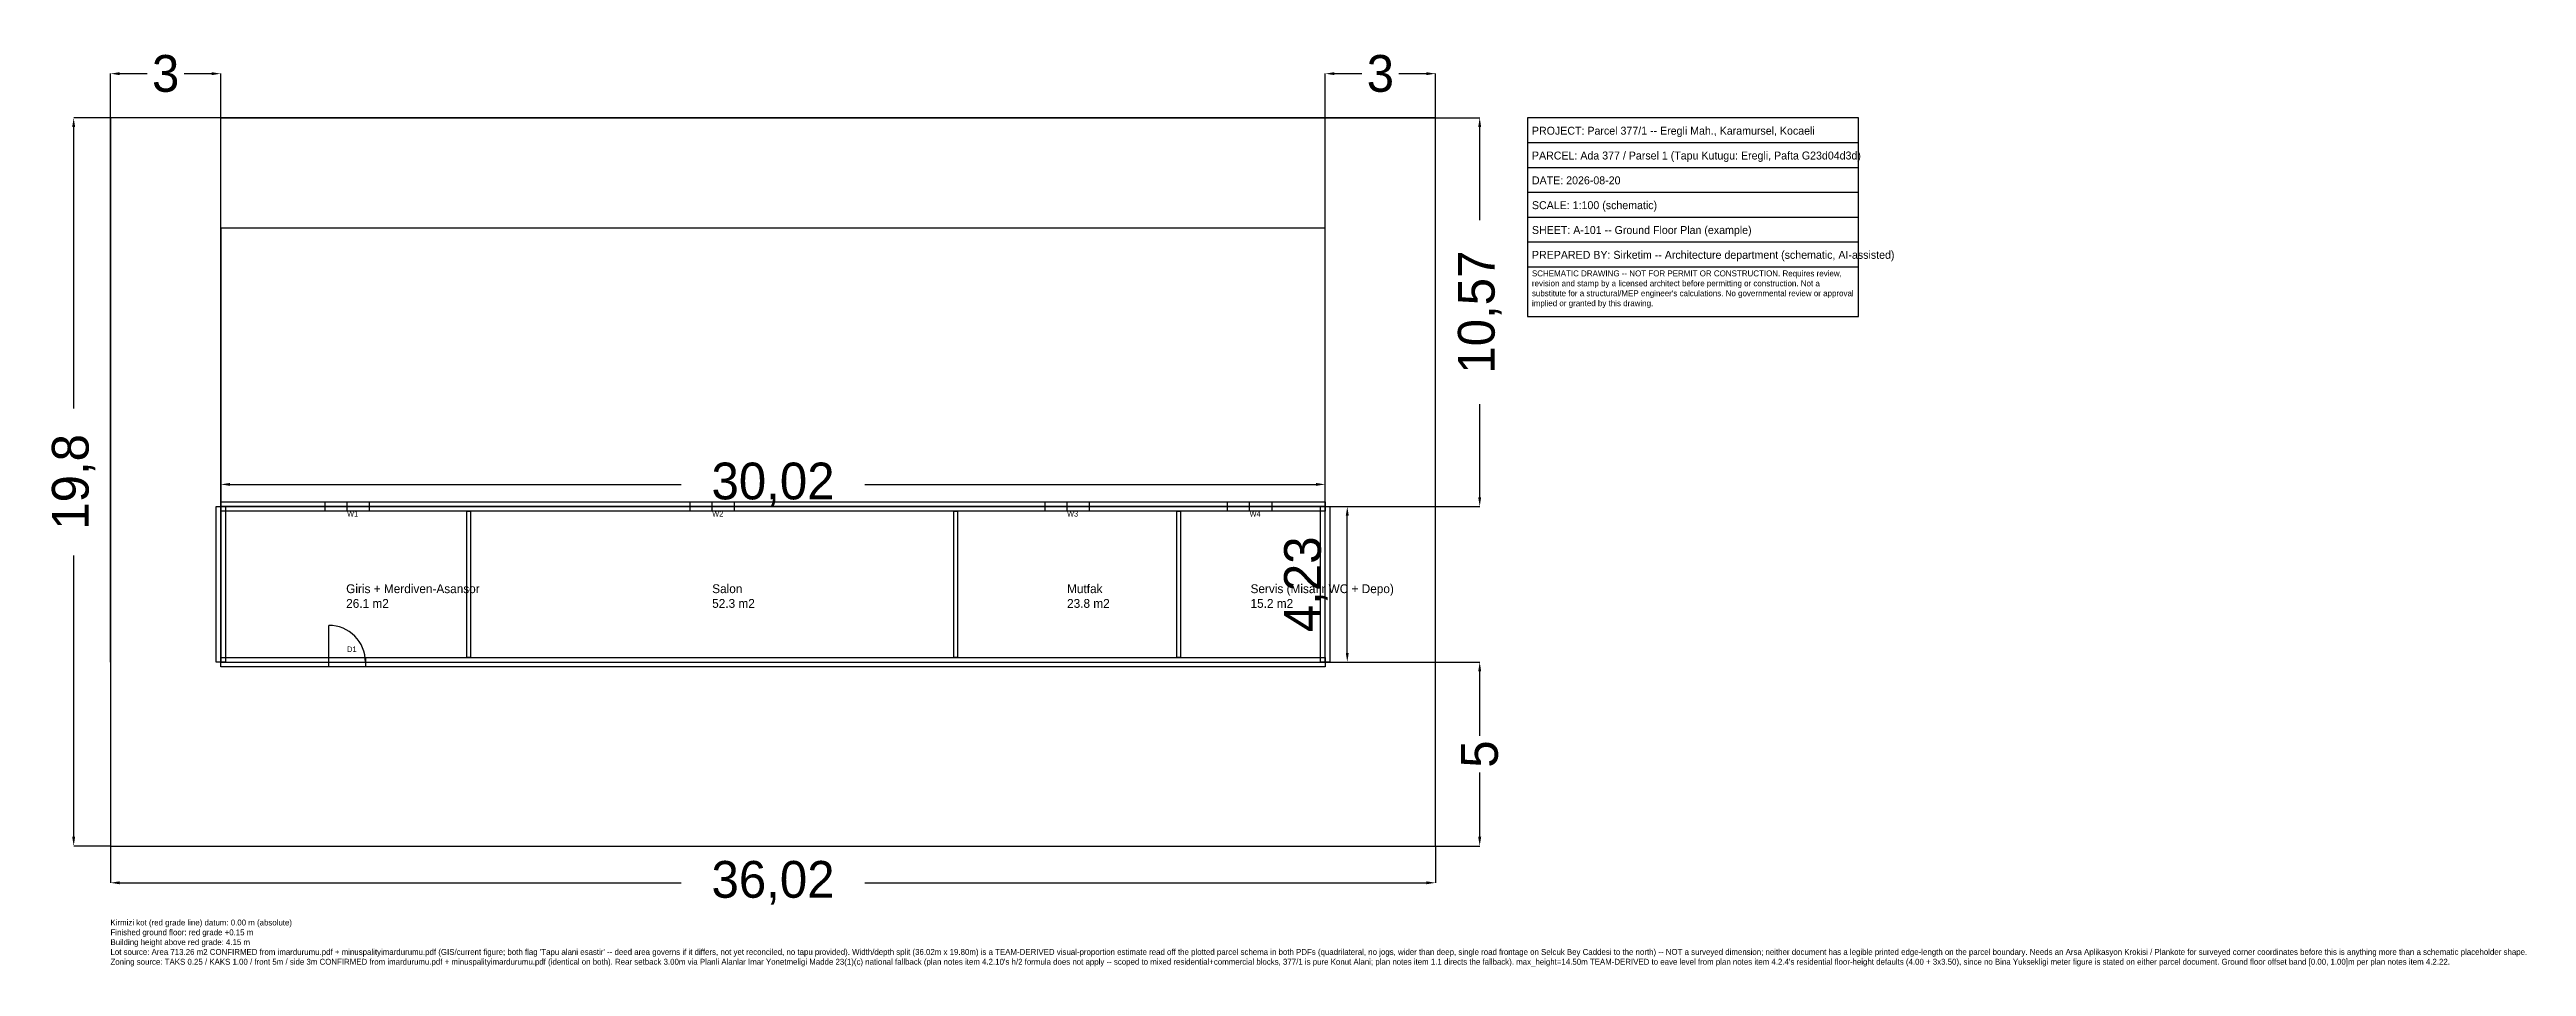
# Model space of a CAD drawing. Header units: metres. Extents: x -1.7 to 65.7, y -3.3 to 21.7.
import ezdxf

# ---------------------------------------------------------------- set-up
doc = ezdxf.new("R2010")
doc.units = ezdxf.units.M
for name, color, linetype in [('A-ANNO-DIMS', 6, 'Continuous'), ('A-ANNO-NOTE', 7, 'Continuous'), ('A-ANNO-NPLT', 8, 'Continuous'), ('A-ANNO-TTLB', 7, 'Continuous'), ('A-AREA-IDEN', 2, 'Continuous'), ('A-AREA-PLAN', 4, 'Continuous'), ('A-DOOR', 3, 'Continuous'), ('A-GLAZ', 5, 'Continuous'), ('A-WALL', 7, 'Continuous'), ('A-WALL-INTR', 7, 'Continuous'), ('C-PROP', 1, 'Continuous'), ('Z-DATA-NOPLOT', 8, 'Continuous')]:
    doc.layers.add(name, color=color, linetype=linetype)
doc.dimstyles.get("Standard").update_dxf_attribs({"dimtxt": 2.5, "dimasz": 2.5, "dimexe": 1.25, "dimexo": 0.625, "dimtad": 1, "dimtxsty": 'Standard', "dimcen": 2.5, "dimazin": 3, "dimtfac": 1, "dimtmove": 0, "dimatfit": 3, "dimarcsym": 0})

# ---------------------------------------------------------------- blocks, each defined once
blk = doc.blocks.new('_CLOSEDFILLED')
at = {"color": 0, "linetype": 'ByBlock'}
blk.add_solid([(-1, 0.16), (0, 0), (-1, -0.16)], dxfattribs=at)
blk = doc.blocks.new('*D0')
for p, q in [((0, 0), (0, -1)), ((36.023, 0), (36.023, -1)), ((0.25, -1), (15.512, -1)), ((20.512, -1), (35.773, -1))]:
    blk.add_line(p, q)
at = {"layer": 'Defpoints'}
for p in [(0, 0), (36.023, 0), (0, -1)]:
    blk.add_point(p, dxfattribs=at)
at = {"layer": 'A-ANNO-DIMS', "xscale": 0.25, "yscale": 0.25, "rotation": 180}
blk.add_blockref('_CLOSEDFILLED', (0, -1), dxfattribs=at)
at = {"layer": 'A-ANNO-DIMS', "xscale": 0.25, "yscale": 0.25}
blk.add_blockref('_CLOSEDFILLED', (36.023, -1), dxfattribs=at)
at = {"layer": 'A-ANNO-DIMS', "insert": (18.012, -1), "char_height": 1, "attachment_point": 5}
blk.add_mtext('36,02', dxfattribs=at)
blk = doc.blocks.new('*D2')
for p, q in [((0, 19.8), (-1, 19.8)), ((-1, 11.9), (-1, 19.55)), ((-1, 0.25), (-1, 7.9)), ((0, 0), (-1, 0))]:
    blk.add_line(p, q)
at = {"layer": 'Defpoints'}
for p in [(0, 19.8), (-1, 0), (0, 0)]:
    blk.add_point(p, dxfattribs=at)
at = {"layer": 'A-ANNO-DIMS', "xscale": 0.25, "yscale": 0.25}
for p, rotation in [((-1, 19.8), 90), ((-1, 0), 270)]:
    blk.add_blockref('_CLOSEDFILLED', p, dxfattribs=dict(at, rotation=rotation))
at = {"layer": 'A-ANNO-DIMS', "insert": (-1, 9.9), "char_height": 1, "attachment_point": 5, "rotation": 90}
blk.add_mtext('19,8', dxfattribs=at)
blk = doc.blocks.new('*D3')
for p, q in [((3, 9.232), (3, 9.832)), ((3.25, 9.832), (15.512, 9.832)), ((20.512, 9.832), (32.773, 9.832)), ((33.023, 9.232), (33.023, 9.832))]:
    blk.add_line(p, q)
at = {"layer": 'Defpoints'}
for p in [(3, 9.832), (3, 9.232), (33.023, 9.232)]:
    blk.add_point(p, dxfattribs=at)
at = {"layer": 'A-ANNO-DIMS', "xscale": 0.25, "yscale": 0.25, "rotation": 180}
blk.add_blockref('_CLOSEDFILLED', (3, 9.832), dxfattribs=at)
at = {"layer": 'A-ANNO-DIMS', "xscale": 0.25, "yscale": 0.25}
blk.add_blockref('_CLOSEDFILLED', (33.023, 9.832), dxfattribs=at)
at = {"layer": 'A-ANNO-DIMS', "insert": (18.012, 9.832), "char_height": 1, "attachment_point": 5}
blk.add_mtext('30,02', dxfattribs=at)
blk = doc.blocks.new('*D4')
for p, q in [((33.023, 9.232), (33.623, 9.232)), ((33.623, 5.25), (33.623, 8.982)), ((33.023, 5), (33.623, 5))]:
    blk.add_line(p, q)
at = {"layer": 'Defpoints'}
for p in [(33.023, 9.232), (33.023, 5), (33.623, 5)]:
    blk.add_point(p, dxfattribs=at)
at = {"layer": 'A-ANNO-DIMS', "xscale": 0.25, "yscale": 0.25}
for p, rotation in [((33.623, 9.232), 90), ((33.623, 5), 270)]:
    blk.add_blockref('_CLOSEDFILLED', p, dxfattribs=dict(at, rotation=rotation))
at = {"layer": 'A-ANNO-DIMS', "insert": (32.498, 7.116), "char_height": 1, "attachment_point": 5, "rotation": 90}
blk.add_mtext('4,23', dxfattribs=at)
blk = doc.blocks.new('*D5')
for p, q in [((3, 5), (37.223, 5)), ((37.223, 3), (37.223, 4.75)), ((37.223, 0.25), (37.223, 2)), ((3, 0), (37.223, 0))]:
    blk.add_line(p, q)
at = {"layer": 'Defpoints'}
for p in [(3, 5), (3, 0), (37.223, 0)]:
    blk.add_point(p, dxfattribs=at)
at = {"layer": 'A-ANNO-DIMS', "xscale": 0.25, "yscale": 0.25}
for p, rotation in [((37.223, 5), 90), ((37.223, 0), 270)]:
    blk.add_blockref('_CLOSEDFILLED', p, dxfattribs=dict(at, rotation=rotation))
at = {"layer": 'A-ANNO-DIMS', "insert": (37.223, 2.5), "char_height": 1, "attachment_point": 5, "rotation": 90}
blk.add_mtext('5', dxfattribs=at)
blk = doc.blocks.new('*D6')
for p, q in [((3, 19.8), (37.223, 19.8)), ((37.223, 17.016), (37.223, 19.55)), ((37.223, 9.482), (37.223, 12.016)), ((3, 9.232), (37.223, 9.232))]:
    blk.add_line(p, q)
at = {"layer": 'Defpoints'}
for p in [(3, 19.8), (3, 9.232), (37.223, 9.232)]:
    blk.add_point(p, dxfattribs=at)
at = {"layer": 'A-ANNO-DIMS', "xscale": 0.25, "yscale": 0.25}
for p, rotation in [((37.223, 19.8), 90), ((37.223, 9.232), 270)]:
    blk.add_blockref('_CLOSEDFILLED', p, dxfattribs=dict(at, rotation=rotation))
at = {"layer": 'A-ANNO-DIMS', "insert": (37.223, 14.516), "char_height": 1, "attachment_point": 5, "rotation": 90}
blk.add_mtext('10,57', dxfattribs=at)
blk = doc.blocks.new('*D7')
for p, q in [((0, 5), (0, 21)), ((0.25, 21), (1, 21)), ((2, 21), (2.75, 21)), ((3, 5), (3, 21))]:
    blk.add_line(p, q)
at = {"layer": 'Defpoints'}
for p in [(0, 21), (0, 5), (3, 5)]:
    blk.add_point(p, dxfattribs=at)
at = {"layer": 'A-ANNO-DIMS', "xscale": 0.25, "yscale": 0.25, "rotation": 180}
blk.add_blockref('_CLOSEDFILLED', (0, 21), dxfattribs=at)
at = {"layer": 'A-ANNO-DIMS', "xscale": 0.25, "yscale": 0.25}
blk.add_blockref('_CLOSEDFILLED', (3, 21), dxfattribs=at)
at = {"layer": 'A-ANNO-DIMS', "insert": (1.5, 21), "char_height": 1, "attachment_point": 5}
blk.add_mtext('3', dxfattribs=at)
blk = doc.blocks.new('*D8')
for p, q in [((33.023, 5), (33.023, 21)), ((33.273, 21), (34.023, 21)), ((35.023, 21), (35.773, 21)), ((36.023, 5), (36.023, 21))]:
    blk.add_line(p, q)
at = {"layer": 'Defpoints'}
for p in [(33.023, 21), (33.023, 5), (36.023, 5)]:
    blk.add_point(p, dxfattribs=at)
at = {"layer": 'A-ANNO-DIMS', "xscale": 0.25, "yscale": 0.25, "rotation": 180}
blk.add_blockref('_CLOSEDFILLED', (33.023, 21), dxfattribs=at)
at = {"layer": 'A-ANNO-DIMS', "xscale": 0.25, "yscale": 0.25}
blk.add_blockref('_CLOSEDFILLED', (36.023, 21), dxfattribs=at)
at = {"layer": 'A-ANNO-DIMS', "insert": (34.523, 21), "char_height": 1, "attachment_point": 5}
blk.add_mtext('3', dxfattribs=at)

msp = doc.modelspace()

# ---------------------------------------------------------------- linework, layer by layer
at = {"layer": 'A-ANNO-NPLT'}
msp.add_lwpolyline([(3, 5), (33.023, 5), (33.023, 16.8), (3, 16.8)], close=True, dxfattribs=at)
at = {"layer": 'A-ANNO-TTLB'}
for p, q in [((38.523, 19.125), (47.523, 19.125)), ((38.523, 18.45), (47.523, 18.45)), ((38.523, 17.775), (47.523, 17.775)), ((38.523, 17.1), (47.523, 17.1)), ((38.523, 16.425), (47.523, 16.425)), ((38.523, 15.75), (47.523, 15.75))]:
    msp.add_line(p, q, dxfattribs=at)
msp.add_lwpolyline([(38.523, 14.4), (47.523, 14.4), (47.523, 19.8), (38.523, 19.8)], close=True, dxfattribs=at)
at = {"layer": 'A-AREA-IDEN'}
for points in [[(3.125, 5.125), (9.691, 5.125), (9.691, 9.107), (3.125, 9.107)], [(9.791, 5.125), (22.924, 5.125), (22.924, 9.107), (9.791, 9.107)], [(23.024, 5.125), (28.989, 5.125), (28.989, 9.107), (23.024, 9.107)], [(29.089, 5.125), (32.898, 5.125), (32.898, 9.107), (29.089, 9.107)]]:
    msp.add_lwpolyline(points, close=True, dxfattribs=at)
at = {"layer": 'A-AREA-PLAN'}
msp.add_lwpolyline([(3, 5), (33.023, 5), (33.023, 9.232), (3, 9.232)], close=True, dxfattribs=at)
at = {"layer": 'A-DOOR'}
msp.add_line((5.933, 5), (5.933, 6), dxfattribs=at)
msp.add_lwpolyline([(5.933, 5.125), (6.933, 5.125), (6.933, 4.875), (5.933, 4.875)], close=True, dxfattribs=at)
msp.add_arc((5.933, 5), 1, 0, 90, dxfattribs=at)
at = {"layer": 'A-GLAZ'}
for p, q in [((6.433, 9.107), (6.433, 9.357)), ((16.358, 9.107), (16.358, 9.357)), ((26.006, 9.107), (26.006, 9.357)), ((30.968, 9.107), (30.968, 9.357))]:
    msp.add_line(p, q, dxfattribs=at)
for points in [[(7.033, 9.107), (5.833, 9.107), (5.833, 9.357), (7.033, 9.357)], [(16.958, 9.107), (15.758, 9.107), (15.758, 9.357), (16.958, 9.357)], [(26.606, 9.107), (25.406, 9.107), (25.406, 9.357), (26.606, 9.357)], [(31.568, 9.107), (30.368, 9.107), (30.368, 9.357), (31.568, 9.357)]]:
    msp.add_lwpolyline(points, close=True, dxfattribs=at)
at = {"layer": 'A-WALL'}
for points in [[(3.125, 9.232), (3.125, 5), (2.875, 5), (2.875, 9.232)], [(33.023, 9.107), (3, 9.107), (3, 9.357), (33.023, 9.357)], [(32.898, 5), (32.898, 9.232), (33.148, 9.232), (33.148, 5)], [(3, 5.125), (33.023, 5.125), (33.023, 4.875), (3, 4.875)]]:
    msp.add_lwpolyline(points, close=True, dxfattribs=at)
at = {"layer": 'A-WALL-INTR'}
for points in [[(9.691, 5.125), (9.691, 9.107), (9.791, 9.107), (9.791, 5.125)], [(22.924, 5.125), (22.924, 9.107), (23.024, 9.107), (23.024, 5.125)], [(28.989, 5.125), (28.989, 9.107), (29.089, 9.107), (29.089, 5.125)]]:
    msp.add_lwpolyline(points, close=True, dxfattribs=at)
at = {"layer": 'C-PROP'}
msp.add_lwpolyline([(0, 0), (36.023, 0), (36.023, 19.8), (0, 19.8)], close=True, dxfattribs=at)
at = {"layer": 'Z-DATA-NOPLOT'}
msp.add_point((0, 0), dxfattribs=at)

# ---------------------------------------------------------------- texts
at = {"layer": 'A-ANNO-NOTE', "insert": (0, -2), "char_height": 0.16, "attachment_point": 1}
msp.add_mtext("Kirmizi kot (red grade line) datum: 0.00 m (absolute)\\PFinished ground floor: red grade +0.15 m\\PBuilding height above red grade: 4.15 m\\PLot source: Area 713.26 m2 CONFIRMED from imardurumu.pdf + minuspalityimardurumu.pdf (GIS/current figure; both flag 'Tapu alani esastir' -- deed area governs if it differs, not yet reconciled, no tapu provided). Width/depth split (36.02m x 19.80m) is a TEAM-DERIVED visual-proportion estimate read off the plotted parcel schema in both PDFs (quadrilateral, no jogs, wider than deep, single road frontage on Selcuk Bey Caddesi to the north) -- NOT a surveyed dimension; neither document has a legible printed edge-length on the parcel boundary. Needs an Arsa Aplikasyon Krokisi / Plankote for surveyed corner coordinates before this is anything more than a schematic placeholder shape.\\PZoning source: TAKS 0.25 / KAKS 1.00 / front 5m / side 3m CONFIRMED from imardurumu.pdf + minuspalityimardurumu.pdf (identical on both). Rear setback 3.00m via Planli Alanlar Imar Yonetmeligi Madde 23(1)(c) national fallback (plan notes item 4.2.10's h/2 formula does not apply -- scoped to mixed residential+commercial blocks, 377/1 is pure Konut Alani; plan notes item 1.1 directs the fallback). max_height=14.50m TEAM-DERIVED to eave level from plan notes item 4.2.4's residential floor-height defaults (4.00 + 3x3.50), since no Bina Yuksekligi meter figure is stated on either parcel document. Ground floor offset band [0.00, 1.00]m per plan notes item 4.2.22.", dxfattribs=at)
at = {"layer": 'A-ANNO-TTLB'}
for s, p in [('PROJECT: Parcel 377/1 -- Eregli Mah., Karamursel, Kocaeli', (38.643, 19.341)), ('PARCEL: Ada 377 / Parsel 1 (Tapu Kutugu: Eregli, Pafta G23d04d3d)', (38.643, 18.666)), ('DATE: 2026-08-20', (38.643, 17.991)), ('SCALE: 1:100 (schematic)', (38.643, 17.316)), ('SHEET: A-101 -- Ground Floor Plan (example)', (38.643, 16.641)), ('PREPARED BY: Sirketim -- Architecture department (schematic, AI-assisted)', (38.643, 15.966))]:
    msp.add_text(s, height=0.216, dxfattribs=at).set_placement(p)
at = {"layer": 'A-ANNO-TTLB', "insert": (38.643, 15.65), "char_height": 0.162, "width": 8.76, "attachment_point": 1}
msp.add_mtext("SCHEMATIC DRAWING -- NOT FOR PERMIT OR CONSTRUCTION. Requires review, revision and stamp by a licensed architect before permitting or construction. Not a substitute for a structural/MEP engineer's calculations. No governmental review or approval implied or granted by this drawing.", dxfattribs=at)
at = {"layer": 'A-AREA-IDEN', "char_height": 0.24, "attachment_point": 1}
for s, insert in [('Giris + Merdiven-Asansor\\P26.1 m2', (6.408, 7.116)), ('Salon\\P52.3 m2', (16.358, 7.116)), ('Mutfak\\P23.8 m2', (26.006, 7.116)), ('Servis (Misafir WC + Depo)\\P15.2 m2', (30.993, 7.116))]:
    msp.add_mtext(s, dxfattribs=dict(at, insert=insert))
at = {"layer": 'A-DOOR'}
msp.add_text('D1', height=0.15, dxfattribs=at).set_placement((6.433, 5.275))
at = {"layer": 'A-GLAZ'}
for s, p in [('W1', (6.433, 8.957)), ('W2', (16.358, 8.957)), ('W3', (26.006, 8.957)), ('W4', (30.968, 8.957))]:
    msp.add_text(s, height=0.15, dxfattribs=at).set_placement(p)

# ---------------------------------------------------------------- dimensions: what is measured, and where the dimension line sits
at = {"layer": 'A-ANNO-DIMS'}
for base, p1, p2, picture, middle in [((0, 21), (0, 5), (3, 5), '*D7', (1.5, 21)), ((33.023, 21), (33.023, 5), (36.023, 5), '*D8', (34.523, 21)), ((3, 9.832), (3, 9.232), (33.023, 9.232), '*D3', (18.012, 9.832)), ((0, -1), (0, 0), (36.023, 0), '*D0', (18.012, -1))]:
    dim = msp.add_linear_dim(base=base, p1=p1, p2=p2, dimstyle='Standard', dxfattribs=at)
    dim.commit()
    dim.dimension.update_dxf_attribs({"geometry": picture, "text_midpoint": middle})
for base, p1, p2, picture, middle in [((-1, 0), (0, 0), (0, 19.8), '*D2', (-1, 9.9)), ((37.223, 9.232), (3, 9.232), (3, 19.8), '*D6', (37.223, 14.516)), ((33.623, 5), (33.023, 5), (33.023, 9.232), '*D4', (32.498, 7.116)), ((37.223, 0), (3, 0), (3, 5), '*D5', (37.223, 2.5))]:
    dim = msp.add_linear_dim(base=base, p1=p1, p2=p2, angle=90, dimstyle='Standard', dxfattribs=at)
    dim.commit()
    dim.dimension.update_dxf_attribs({"geometry": picture, "text_midpoint": middle})

doc.saveas('drawing.dxf')
